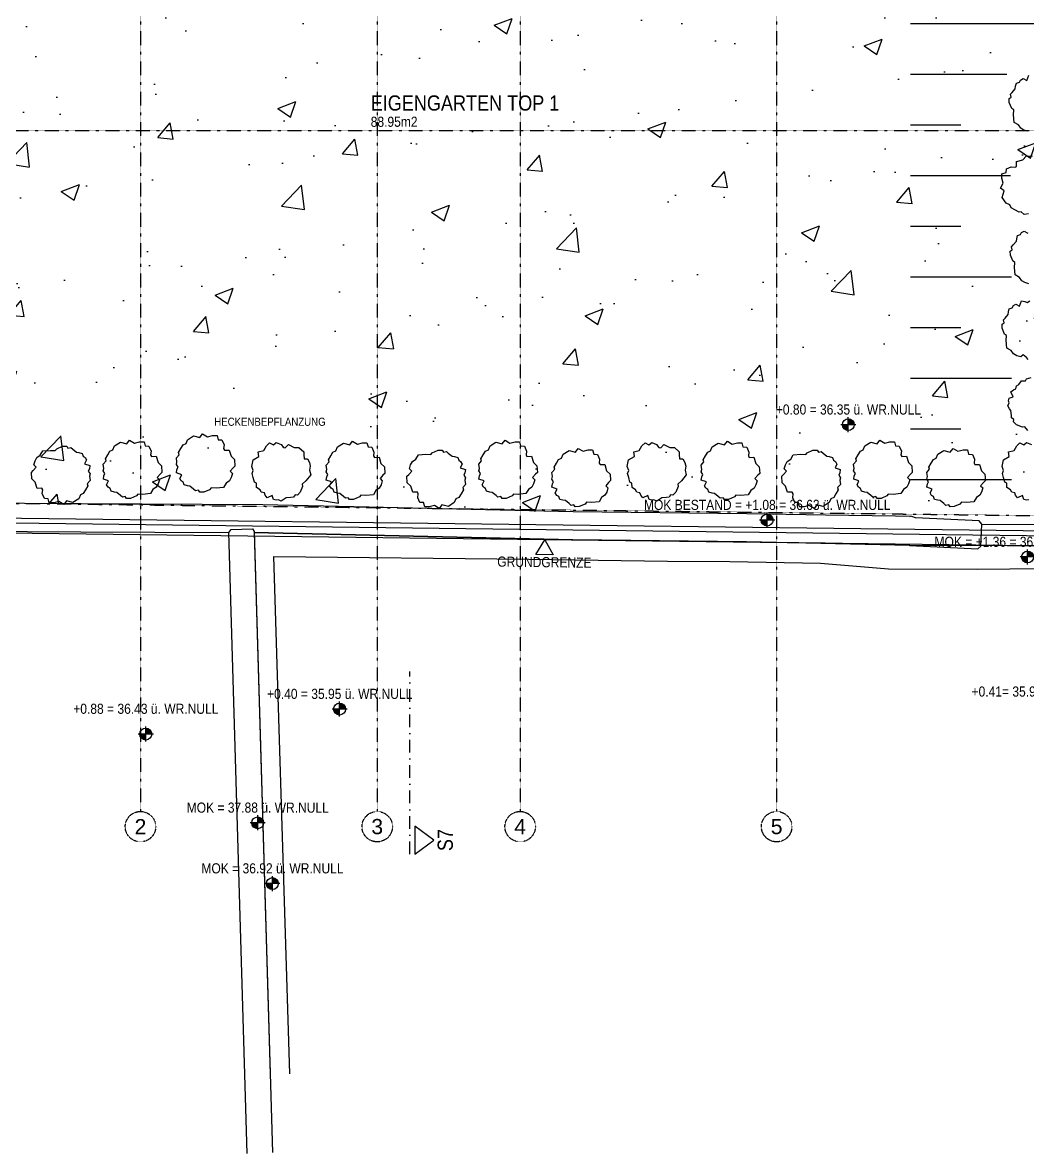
# Model space of a CAD drawing. Header units: millimetres. Extents: x -5498 to 144064, y 340 to 109563.
# Drawn here: x 37359 to 47270, y 20515 to 31669 of the extents above; entities that cross this region are included whole.
import ezdxf
from ezdxf.enums import TextEntityAlignment as Align

# ---------------------------------------------------------------- set-up
doc = ezdxf.new("R2010")
doc.units = ezdxf.units.MM
for name, pattern in [('DASHDOT', [1, 0.5, -0.25, 0, -0.25]), ('STRICHPUNKT', [1, 0.5, -0.25, 0, -0.25]), ('STRICHPUNKTX2', [2, 1, -0.5, 0, -0.5])]:
    doc.linetypes.add(name, pattern=pattern)
for name, color, linetype in [('01-SCH-G00-LEG-M0', 251, 'STRICHPUNKTX2'), ('01-SYM-G00-Leg-M0', 251, 'Continuous'), ('01-TXT---------M0', 251, 'Continuous'), ('01-TXT---------PP', 1, 'Continuous'), ('01-TXT-G00-LEG-M0', 1, 'Continuous'), ('02-ANS-G00-LEG-M0', 251, 'Continuous'), ('02-AXO-G00-LEG-M0', 251, 'STRICHPUNKT'), ('02-FIL-G00-LEG-GRÜN', 251, 'Continuous'), ('07-TXT---------M0', 251, 'Continuous'), ('09-FIL-G00-LEG-BLAU', 251, 'Continuous'), ('09-NAT-G00-LEG-PFLANZEN', 251, 'Continuous'), ('09-NAT-G00-LEG-PP', 251, 'Continuous'), ('09-TXT-G00-LEG-M0', 251, 'Continuous'), ('09-VER-G00-LEG-GRUNDSTÜCKSGRENZE', 251, 'Continuous')]:
    doc.layers.add(name, color=color, linetype=linetype)
doc.styles.add('ARIAL', font='arial.ttf', dxfattribs={"width": 0.85})
doc.styles.get("Standard").update_dxf_attribs({"font": 'arial.ttf'})

# ---------------------------------------------------------------- blocks, each defined once
blk = doc.blocks.new('01-HK3')
blk.add_lwpolyline([(0, 0), (0.0423, 0.0732), (-0.0423, 0.0732)], close=True)
at = {"color": 0, "style": 'ARIAL', "width": 0.85}
blk.add_attdef('HEIGHT', text='', height=0.05, dxfattribs=at).set_placement((0, 0.35), align=Align.TOP_CENTER)
blk = doc.blocks.new('01-SQM')
at = {"layer": '01-TXT---------M0', "color": 1, "style": 'ARIAL', "width": 0.85}
blk.add_attdef('ROOM', (0, 0), '', height=0.15, dxfattribs=at)
blk.add_attdef('AREA', text='', height=0.1, dxfattribs=at).set_placement((0, -0.06), align=Align.TOP_LEFT)
at = {"layer": '01-TXT---------PP', "color": 1, "style": 'ARIAL', "width": 0.85}
blk.add_attdef('NR', text='', height=0.15, dxfattribs=at).set_placement((-0.117, 0), align=Align.RIGHT)
blk.add_attdef('FLOOR', text='', height=0.1, dxfattribs=at).set_placement((0, -0.26), align=Align.TOP_LEFT)
blk = doc.blocks.new('01-HK1')
for p, q in [((-0.001, -0.074), (-0.001, 0.074)), ((0.074, 0), (-0.075, 0))]:
    blk.add_line(p, q)
blk.add_circle((-0.001, 0), 0.0586)
for points in [[(-0.001, 0.059), (0.041, 0.041), (-0.001, 0)], [(-0.001, 0), (0.058, 0), (0.041, 0.041)], [(-0.059, 0), (-0.042, -0.041), (-0.001, 0)], [(-0.042, -0.041), (-0.001, -0.059), (-0.001, 0)]]:
    blk.add_solid(points)
at = {"layer": '01-TXT---------M0', "color": 8, "style": 'ARIAL', "width": 0.85}
blk.add_attdef('HEIGHT', text='', height=0.1, dxfattribs=at).set_placement((0, 0.2), align=Align.TOP_CENTER)
blk = doc.blocks.new('schnittführung')
at = {"color": 4, "linetype": 'DASHDOT', "ltscale": 0.25}
blk.add_line((0.237, -0.138), (0.237, 1.662), dxfattribs=at)
blk.add_line((0.237, -0.138), (0.237, 1.662), dxfattribs=at)
blk.add_line((0.237, -0.138), (0.237, 1.662), dxfattribs=at)
at = {"color": 4}
blk.add_lwpolyline([(0.187, 0.138), (0.187, -0.138), (0, 0)], close=True, dxfattribs=at)
at = {"layer": '07-TXT---------M0', "color": 9, "style": 'ARIAL', "text_generation_flag": 6, "width": 0.85}
blk.add_attdef('SCHNITT', text='', height=0.15, rotation=270, dxfattribs=at).set_placement((-0.037, 0), align=Align.CENTER)

msp = doc.modelspace()

# ---------------------------------------------------------------- hatches: boundary and pattern name
at = {"layer": '02-FIL-G00-LEG-GRÜN'}
h = msp.add_hatch(dxfattribs=at)
h.set_pattern_fill('AR-CONC', color=256, scale=10, angle=107.339, style=0)
h.set_pattern_definition([(50, (-20078.8, 18757), (1821.847, -159.39), [190.5, -2095.5]), (355, (-20078.8, 18757), (-352.43, 1910.566), [152.4, -1676.4]), (100.451, (-19927, 18743.6), (1469.425, 1751.167), [161.9, -1780.9]), (46.1842, (-20078.8, 19265), (2710.79, -420.42), [285.75, -3143.25]), (96.6356, (-19853, 19230), (2374.04, 2474.26), [242.85, -2671.35]), (351.184, (-20078.8, 19265), (2374.05, 2474.25), [228.6, -2514.6]), (21, (-19824.8, 19138), (1516.15, -1022.655), [190.5, -2095.5]), (326, (-19824.8, 19138), (618.02, 1841.88), [152.4, -1676.4]), (71.4514, (-19698.4, 19052.7), (2134.165, 819.23), [161.9, -1780.9]), (37.5, (-20078.8, 18756.9), (30.886, 845.5504), [0, -1656.08, 0, -1701.8, 0, -1682.75]), (7.5, (-20078.8, 18756.9), (668.197, 1001.806), [0, -970.28, 0, -1617.98, 0, -641.35]), (327.5, (-20645.2, 18756.9), (1355.906, -57.2874), [0, -635, 0, -1981.2, 0, -2628.9]), (317.5, (-20899.2, 18756.9), (1481.292, 254.265), [0, -825.5, 0, -1315.72, 0, -1866.9])])
h.paths.add_polyline_path([(49017, 33461), (46117, 33461), (46117, 32661), (38222, 32661), (38222, 34161), (34613, 34161), (34614, 33844), (34597, 32181), (34582, 31434), (34564, 31412), (34561, 30770), (34561, 29368), (34578, 29333), (34578, 27810), (34579, 26942), (37936, 26922), (39729, 26914), (40774, 26889), (42791, 26843), (44504, 26824), (45280, 26812), (45968, 26800), (46132, 26797), (46168, 26783), (46793, 26753), (46821, 26723), (46819, 26664), (49017, 26637)])

# ---------------------------------------------------------------- linework, layer by layer
at = {"layer": '02-ANS-G00-LEG-M0'}
for points in [[(34291, 35655), (34291, 35655), (34294, 33845), (34277, 32186), (34265, 31554), (34244, 31530), (34241, 29294), (34258, 29260), (34259, 26669), (37934, 26647), (39394, 26641), (39418, 26670), (39627, 26675), (39644, 26651), (39644, 26640), (42786, 26568), (44500, 26549), (45276, 26537), (45963, 26525), (46078, 26523), (46110, 26510), (46780, 26478)], [(46780, 26478), (46811, 26504), (46821, 26723), (46793, 26753), (46168, 26783), (46132, 26797), (45968, 26800), (45280, 26812), (44504, 26824), (42791, 26843), (40774, 26889), (39729, 26914), (37936, 26922), (34579, 26942), (34578, 27810), (34578, 29333), (34561, 29368), (34561, 30770), (34564, 31412), (34582, 31434), (34597, 32181), (34614, 33844), (34612, 35161)], [(34441, 35111), (34409, 26817), (49367, 26632), (49367, 26582), (34359, 26768), (34391, 35111), (34441, 35111)], [(39574, 20515), (39394, 26641), (39418, 26670), (39627, 26675), (39644, 26651), (39824, 20523)], [(46821, 26723), (49417, 26709)], [(39994, 21300), (39838, 26404), (42351, 26378), (43721, 26358), (44334, 26352), (45229, 26338), (45899, 26280), (46776, 26278), (47420, 26285), (47411, 26507), (46110, 26510), (44500, 26549), (42786, 26568), (39644, 26640), (39801, 21296)], [(46812, 26514), (49417, 26482), (49417, 26511)]]:
    msp.add_lwpolyline(points, dxfattribs=at)
at = {"layer": '02-AXO-G00-LEG-M0'}
for points in [[(38522, 58815), (38522, 23888)], [(40857, 58815), (40857, 23888)], [(42267, 58815), (42267, 23888)], [(44797, 58815), (44797, 23888)], [(31654, 30606), (65267, 30606)], [(31654, 26995), (65267, 26591)]]:
    msp.add_lwpolyline(points, dxfattribs=at)
for centre in [(38522, 23738), (40857, 23738), (42267, 23738), (44797, 23738)]:
    msp.add_circle(centre, 150, dxfattribs=at)
at = {"layer": '09-NAT-G00-LEG-PFLANZEN'}
for points in [[(47276, 30597), (47235, 30609), (47204, 30627), (47181, 30660), (47139, 30685), (47132, 30760), (47135, 30809), (47116, 30822), (47092, 30880), (47091, 30920), (47110, 30933), (47103, 30962), (47121, 30981), (47151, 31017), (47154, 31041), (47163, 31073), (47191, 31083), (47203, 31102), (47228, 31117), (47264, 31097), (47264, 31097), (47283, 31149)], [(47282, 29782), (47239, 29776), (47209, 29804), (47188, 29798), (47148, 29821), (47111, 29842), (47098, 29871), (47061, 29887), (47023, 29945), (47040, 30009), (47004, 30035), (47032, 30084), (47019, 30134), (47019, 30178), (47061, 30189), (47064, 30227), (47110, 30247), (47149, 30242), (47163, 30251), (47162, 30298), (47224, 30317), (47257, 30350), (47321, 30354)], [(47286, 29092), (47245, 29104), (47214, 29122), (47191, 29155), (47149, 29180), (47142, 29255), (47145, 29304), (47127, 29318), (47102, 29375), (47101, 29415), (47120, 29428), (47113, 29457), (47131, 29476), (47162, 29512), (47165, 29536), (47173, 29568), (47201, 29578), (47213, 29598), (47238, 29612), (47274, 29593)], [(47279, 28346), (47261, 28365), (47227, 28393), (47206, 28371), (47165, 28383), (47133, 28401), (47111, 28434), (47069, 28459), (47062, 28534), (47065, 28583), (47046, 28597), (47022, 28654), (47021, 28694), (47040, 28707), (47033, 28736), (47051, 28755), (47081, 28791), (47084, 28815), (47092, 28847), (47121, 28857), (47132, 28877), (47157, 28891), (47194, 28871), (47194, 28871), (47212, 28923), (47245, 28918), (47267, 28907), (47293, 28925)], [(47276, 27647), (47244, 27683), (47221, 27679), (47163, 27703), (47134, 27731), (47138, 27753), (47113, 27769), (47112, 27795), (47108, 27842), (47093, 27861), (47076, 27890), (47089, 27917), (47084, 27938), (47091, 27966), (47131, 27979), (47131, 27979), (47107, 28028), (47134, 28048), (47157, 28055), (47163, 28086), (47185, 28099), (47211, 28134), (47253, 28135), (47263, 28155), (47307, 28167)], [(47285, 26963), (47263, 26957), (47236, 26965), (47223, 27004), (47223, 27004), (47174, 26981), (47154, 27008), (47147, 27031), (47116, 27037), (47103, 27059), (47068, 27084), (47067, 27126), (47047, 27136), (47035, 27181), (47025, 27222), (47036, 27251), (47021, 27289), (47035, 27357), (47092, 27390), (47085, 27434), (47139, 27449), (47166, 27493), (47197, 27525), (47234, 27503), (47263, 27527), (47310, 27509)]]:
    msp.add_lwpolyline(points, dxfattribs=at)
for points in [[(38208, 27148), (38156, 27166), (38161, 27199), (38172, 27221), (38155, 27247), (38161, 27272), (38155, 27314), (38183, 27345), (38177, 27366), (38200, 27405), (38221, 27442), (38250, 27455), (38266, 27493), (38324, 27530), (38388, 27513), (38414, 27550), (38462, 27522), (38513, 27534), (38557, 27534), (38568, 27493), (38605, 27490), (38626, 27443), (38621, 27405), (38630, 27390), (38677, 27391), (38695, 27329), (38729, 27296), (38733, 27233), (38715, 27215), (38686, 27181), (38709, 27160), (38696, 27119), (38678, 27087), (38645, 27065), (38620, 27023), (38546, 27016), (38497, 27019), (38483, 27000), (38425, 26976), (38385, 26975), (38372, 26994), (38344, 26987), (38325, 27005), (38289, 27035), (38265, 27038), (38232, 27046), (38222, 27075), (38203, 27086), (38188, 27111), (38208, 27148)], [(38929, 27210), (38877, 27228), (38882, 27261), (38893, 27283), (38876, 27309), (38882, 27334), (38876, 27376), (38904, 27407), (38898, 27428), (38921, 27467), (38942, 27504), (38971, 27517), (38987, 27555), (39045, 27593), (39109, 27576), (39135, 27612), (39184, 27584), (39234, 27596), (39278, 27596), (39289, 27555), (39326, 27552), (39347, 27505), (39342, 27467), (39351, 27452), (39398, 27453), (39416, 27391), (39450, 27358), (39454, 27295), (39436, 27277), (39407, 27244), (39430, 27222), (39417, 27181), (39399, 27149), (39366, 27127), (39341, 27085), (39267, 27078), (39218, 27081), (39204, 27062), (39146, 27038), (39106, 27037), (39093, 27056), (39065, 27049), (39046, 27067), (39010, 27097), (38986, 27100), (38953, 27109), (38943, 27137), (38924, 27148), (38909, 27173), (38929, 27210)], [(41912, 27148), (41860, 27166), (41865, 27199), (41876, 27221), (41858, 27247), (41865, 27272), (41858, 27314), (41887, 27345), (41880, 27366), (41903, 27405), (41925, 27442), (41954, 27455), (41970, 27493), (42028, 27530), (42091, 27513), (42118, 27550), (42166, 27522), (42217, 27534), (42261, 27534), (42272, 27493), (42309, 27490), (42330, 27443), (42325, 27405), (42334, 27390), (42380, 27391), (42399, 27329), (42433, 27296), (42437, 27233), (42419, 27215), (42390, 27181), (42412, 27160), (42400, 27119), (42382, 27087), (42349, 27065), (42324, 27023), (42249, 27016), (42201, 27019), (42187, 27000), (42129, 26976), (42089, 26975), (42076, 26994), (42048, 26987), (42029, 27005), (41992, 27035), (41968, 27038), (41936, 27046), (41926, 27075), (41907, 27086), (41892, 27111), (41912, 27148)], [(45609, 27148), (45558, 27166), (45563, 27199), (45574, 27221), (45556, 27247), (45563, 27272), (45556, 27314), (45585, 27345), (45578, 27366), (45601, 27405), (45623, 27442), (45651, 27455), (45667, 27493), (45726, 27530), (45789, 27513), (45816, 27550), (45864, 27522), (45915, 27534), (45959, 27534), (45969, 27493), (46007, 27490), (46028, 27443), (46023, 27405), (46032, 27390), (46078, 27391), (46097, 27329), (46131, 27296), (46135, 27233), (46116, 27215), (46088, 27181), (46110, 27160), (46098, 27119), (46080, 27087), (46047, 27065), (46022, 27023), (45947, 27016), (45898, 27019), (45884, 27000), (45827, 26976), (45787, 26975), (45774, 26994), (45745, 26987), (45726, 27005), (45690, 27035), (45666, 27038), (45634, 27046), (45624, 27075), (45604, 27086), (45590, 27111), (45609, 27148)], [(37971, 27318), (38023, 27300), (38018, 27267), (38007, 27245), (38025, 27219), (38018, 27195), (38025, 27152), (37996, 27121), (38003, 27100), (37980, 27061), (37958, 27024), (37929, 27011), (37913, 26973), (37855, 26936), (37792, 26953), (37765, 26916), (37717, 26944), (37666, 26932), (37622, 26932), (37611, 26973), (37574, 26976), (37553, 27023), (37558, 27061), (37549, 27076), (37503, 27075), (37484, 27137), (37450, 27170), (37446, 27233), (37465, 27251), (37493, 27285), (37471, 27306), (37483, 27347), (37501, 27379), (37534, 27401), (37559, 27444), (37634, 27450), (37682, 27447), (37696, 27466), (37754, 27490), (37794, 27491), (37807, 27472), (37836, 27479), (37854, 27462), (37891, 27431), (37915, 27428), (37947, 27420), (37957, 27391), (37976, 27380), (37991, 27355), (37971, 27318)], [(39822, 27004), (39773, 26981), (39753, 27008), (39745, 27031), (39714, 27037), (39702, 27059), (39667, 27084), (39665, 27126), (39646, 27136), (39634, 27181), (39623, 27222), (39635, 27251), (39619, 27289), (39634, 27357), (39690, 27390), (39684, 27434), (39738, 27449), (39765, 27493), (39796, 27525), (39833, 27503), (39861, 27527), (39909, 27509), (39932, 27478), (39949, 27474), (39982, 27508), (40039, 27477), (40085, 27478), (40133, 27436), (40133, 27410), (40136, 27366), (40168, 27367), (40188, 27329), (40197, 27294), (40190, 27255), (40202, 27207), (40154, 27150), (40118, 27117), (40121, 27094), (40097, 27037), (40070, 27007), (40047, 27011), (40032, 26987), (40006, 26986), (39959, 26982), (39940, 26967), (39911, 26950), (39884, 26963), (39862, 26957), (39834, 26965), (39822, 27004)], [(40407, 27138), (40355, 27156), (40360, 27189), (40371, 27211), (40354, 27237), (40360, 27261), (40353, 27304), (40382, 27335), (40375, 27356), (40398, 27395), (40420, 27432), (40449, 27445), (40465, 27483), (40523, 27520), (40586, 27503), (40613, 27540), (40661, 27512), (40712, 27524), (40756, 27524), (40767, 27483), (40804, 27480), (40825, 27433), (40820, 27395), (40829, 27380), (40876, 27381), (40894, 27319), (40928, 27286), (40932, 27223), (40914, 27205), (40885, 27171), (40907, 27150), (40895, 27109), (40877, 27077), (40844, 27055), (40819, 27012), (40744, 27006), (40696, 27009), (40682, 26990), (40624, 26966), (40584, 26965), (40571, 26983), (40543, 26977), (40524, 26994), (40487, 27025), (40464, 27028), (40431, 27036), (40421, 27065), (40402, 27076), (40387, 27101), (40407, 27138)], [(41675, 27279), (41727, 27261), (41722, 27228), (41711, 27206), (41729, 27180), (41722, 27155), (41729, 27113), (41700, 27082), (41707, 27061), (41684, 27021), (41662, 26985), (41633, 26972), (41617, 26934), (41559, 26896), (41496, 26913), (41469, 26877), (41421, 26905), (41370, 26893), (41326, 26893), (41315, 26934), (41278, 26937), (41257, 26983), (41262, 27022), (41253, 27037), (41207, 27036), (41188, 27098), (41154, 27130), (41150, 27194), (41168, 27212), (41197, 27245), (41175, 27267), (41187, 27308), (41205, 27339), (41238, 27362), (41263, 27404), (41338, 27411), (41386, 27408), (41400, 27427), (41458, 27451), (41498, 27452), (41511, 27433), (41539, 27440), (41558, 27422), (41595, 27392), (41618, 27389), (41651, 27380), (41661, 27352), (41680, 27341), (41695, 27315), (41675, 27279)], [(42633, 27067), (42581, 27086), (42586, 27119), (42597, 27140), (42579, 27166), (42586, 27191), (42579, 27233), (42608, 27264), (42601, 27285), (42624, 27325), (42646, 27361), (42675, 27374), (42691, 27412), (42749, 27450), (42812, 27433), (42839, 27469), (42887, 27441), (42938, 27454), (42982, 27454), (42993, 27412), (43030, 27409), (43051, 27363), (43046, 27324), (43055, 27310), (43101, 27310), (43120, 27248), (43154, 27216), (43158, 27152), (43140, 27134), (43111, 27101), (43133, 27079), (43121, 27038), (43103, 27007), (43070, 26984), (43045, 26942), (42970, 26935), (42922, 26938), (42908, 26919), (42850, 26895), (42810, 26894), (42797, 26913), (42769, 26906), (42750, 26924), (42713, 26954), (42689, 26957), (42657, 26966), (42647, 26994), (42628, 27006), (42613, 27031), (42633, 27067)], [(43526, 27004), (43476, 26981), (43457, 27008), (43449, 27031), (43418, 27037), (43405, 27059), (43371, 27084), (43369, 27126), (43350, 27136), (43338, 27181), (43327, 27222), (43338, 27251), (43323, 27289), (43337, 27357), (43394, 27390), (43387, 27434), (43441, 27449), (43468, 27493), (43500, 27525), (43537, 27503), (43565, 27527), (43613, 27509), (43636, 27478), (43653, 27474), (43685, 27508), (43743, 27477), (43789, 27478), (43837, 27436), (43837, 27410), (43840, 27366), (43871, 27367), (43892, 27329), (43901, 27294), (43894, 27255), (43906, 27207), (43858, 27150), (43822, 27117), (43825, 27094), (43801, 27037), (43773, 27007), (43751, 27011), (43736, 26987), (43710, 26986), (43663, 26982), (43644, 26967), (43615, 26950), (43587, 26963), (43566, 26957), (43538, 26965), (43526, 27004)], [(44105, 27138), (44053, 27156), (44058, 27189), (44069, 27211), (44051, 27237), (44058, 27261), (44051, 27304), (44080, 27335), (44073, 27356), (44096, 27395), (44118, 27432), (44146, 27445), (44162, 27483), (44221, 27520), (44284, 27503), (44311, 27540), (44359, 27512), (44410, 27524), (44454, 27524), (44464, 27483), (44502, 27480), (44523, 27433), (44518, 27395), (44527, 27380), (44573, 27381), (44592, 27319), (44626, 27286), (44630, 27223), (44611, 27205), (44583, 27171), (44605, 27150), (44593, 27109), (44575, 27077), (44542, 27055), (44517, 27012), (44442, 27006), (44393, 27009), (44380, 26990), (44322, 26966), (44282, 26965), (44269, 26983), (44240, 26977), (44221, 26994), (44185, 27025), (44161, 27028), (44129, 27036), (44119, 27065), (44099, 27076), (44085, 27101), (44105, 27138)], [(45373, 27279), (45425, 27261), (45419, 27228), (45409, 27206), (45426, 27180), (45420, 27155), (45426, 27113), (45398, 27082), (45404, 27061), (45381, 27021), (45360, 26985), (45331, 26972), (45315, 26934), (45257, 26896), (45193, 26913), (45167, 26877), (45118, 26905), (45068, 26893), (45024, 26893), (45013, 26934), (44975, 26937), (44955, 26983), (44960, 27022), (44951, 27037), (44904, 27036), (44885, 27098), (44852, 27130), (44848, 27194), (44866, 27212), (44895, 27245), (44872, 27267), (44884, 27308), (44902, 27339), (44936, 27362), (44961, 27404), (45035, 27411), (45084, 27408), (45098, 27427), (45155, 27451), (45196, 27452), (45209, 27433), (45237, 27440), (45256, 27422), (45292, 27392), (45316, 27389), (45349, 27380), (45359, 27352), (45378, 27341), (45392, 27315), (45373, 27279)], [(46330, 27067), (46279, 27086), (46284, 27119), (46295, 27140), (46277, 27166), (46284, 27191), (46277, 27233), (46306, 27264), (46299, 27285), (46322, 27325), (46344, 27361), (46372, 27374), (46388, 27412), (46447, 27450), (46510, 27433), (46537, 27469), (46585, 27441), (46636, 27454), (46680, 27454), (46690, 27412), (46728, 27409), (46749, 27363), (46744, 27324), (46753, 27310), (46799, 27310), (46818, 27248), (46852, 27216), (46856, 27152), (46837, 27134), (46809, 27101), (46831, 27079), (46819, 27038), (46801, 27007), (46768, 26984), (46743, 26942), (46668, 26935), (46619, 26938), (46605, 26919), (46548, 26895), (46508, 26894), (46495, 26913), (46466, 26906), (46447, 26924), (46411, 26954), (46387, 26957), (46355, 26966), (46345, 26994), (46325, 27006), (46311, 27031), (46330, 27067)]]:
    msp.add_lwpolyline(points, close=True, dxfattribs=at)
at = {"layer": '09-NAT-G00-LEG-PP'}
for points in [[(46117, 31661), (48167, 31661)], [(46117, 31161), (47069, 31161)], [(46117, 30661), (46615, 30661)], [(46117, 30161), (47102, 30161)], [(46117, 29661), (46615, 29661)], [(46117, 29161), (47113, 29161)], [(46117, 28661), (46615, 28661)], [(46117, 28161), (47113, 28161)], [(46117, 27661), (46615, 27661)], [(46117, 27161), (47113, 27161)]]:
    msp.add_lwpolyline(points, dxfattribs=at)
at = {"layer": '09-VER-G00-LEG-GRUNDSTÜCKSGRENZE'}
msp.add_lwpolyline([(61917, 26338), (50754, 26465), (34259, 26669), (34351, 56613), (7433, 56562), (7303, 56562), (7386, 72730), (7395, 74642), (22389, 74759), (44752, 74814), (44634, 56632), (44768, 56633), (61917, 56665)], close=True, dxfattribs=at)

# ---------------------------------------------------------------- block references
at = {"layer": '01-SCH-G00-LEG-M0'}
ref = msp.add_blockref('schnittführung', (41416, 23606), dxfattribs=dict(at, xscale=-999.9999999999995, yscale=999.9999999999995, zscale=999.9999999999995, rotation=359.9999999952753))
ref.add_attrib('SCHNITT', 'S7', dxfattribs={"layer": '07-TXT---------M0', "color": 9, "extrusion": (0, 0, -1), "height": 150, "rotation": 270, "style": 'ARIAL', "text_generation_flag": 2, "width": 0.85}).set_placement((-41453, 23606), align=Align.TOP_CENTER)
at = {"layer": '01-SYM-G00-Leg-M0', "xscale": 999.9999999999995, "yscale": 999.9999999999995, "zscale": 999.9999999999995}
for p, rotation, values in [((45505, 27703), 4.12721824252e-05, {'HEIGHT': '+0.80 = 36.35 ü. WR.NULL'}), ((44704, 26762), 4.12714685051e-05, {'HEIGHT': 'MOK BESTAND = +1.08 = 36.63 ü. WR.NULL'}), ((47273, 26398), 4.12714685051e-05, {'HEIGHT': 'MOK = +1.36 = 36.91 ü. WR.NULL'}), ((40487, 24898), 4.12714685051e-05, {'HEIGHT': '+0.40 = 35.95 ü. WR.NULL'}), ((47419, 24921), 4.12714685051e-05, {'HEIGHT': '+0.41= 35.96 ü. WR.NULL'}), ((39679, 23776), 4.12714685051e-05, {'HEIGHT': 'MOK = 37.88 ü. WR.NULL'}), ((39824, 23177), 4.12714685051e-05, {'HEIGHT': 'MOK = 36.92 ü. WR.NULL'})]:
    msp.add_blockref('01-HK1', p, dxfattribs=dict(at, rotation=rotation)).add_auto_attribs(values)
at = {"layer": '01-SYM-G00-Leg-M0'}
ref = msp.add_blockref('01-HK1', (38575, 24651), dxfattribs=dict(at, xscale=999.9999999999995, yscale=999.9999999999995, zscale=999.9999999999995, rotation=4.12714685051e-05))
ref.add_attrib('HEIGHT', '+0.88 = 36.43 ü. WR.NULL', dxfattribs={"layer": '01-TXT---------M0', "color": 8, "height": 100, "rotation": 0, "style": 'ARIAL', "width": 0.85}).set_placement((38575, 24951), align=Align.TOP_CENTER)
at = {"layer": '01-TXT-G00-LEG-M0', "xscale": 999.9999999999995, "yscale": 999.9999999999995, "zscale": 999.9999999999995, "rotation": 359.9999999917097}
msp.add_blockref('01-SQM', (40793, 30801), dxfattribs=at).add_auto_attribs({'ROOM': 'EIGENGARTEN TOP 1', 'AREA': '88.95m2'})
at = {"layer": '09-FIL-G00-LEG-BLAU'}
ref = msp.add_blockref('01-HK3', (42509, 26567), dxfattribs=dict(at, xscale=-2000.000000016161, yscale=2000.000000025193, zscale=1999.999999999999, rotation=179.2934413890894))
ref.add_attrib('HEIGHT', 'GRUNDGRENZE', dxfattribs={"layer": '0', "color": 0, "extrusion": (0, 0, -1), "height": 100, "rotation": 180.7066, "style": 'ARIAL', "text_generation_flag": 4, "width": 0.85}).set_placement((-42505, 26267), align=Align.BOTTOM_CENTER)

# ---------------------------------------------------------------- texts
at = {"layer": '02-AXO-G00-LEG-M0', "char_height": 150, "width": 303.3, "attachment_point": 5}
for s, insert, rotation in [('{\\fArial|b0|i0|c0|p34;2}', (38522, 23738), 0), ('{\\fArial|b0|i0|c0|p34;3}', (40857, 23738), 0), ('{\\fArial|b0|i0|c0|p34;4}', (42267, 23738), 0), ('{\\fArial|b0|i0|c0|p34;5}', (44797, 23738), 360)]:
    msp.add_mtext(s, dxfattribs=dict(at, insert=insert, rotation=rotation))
at = {"layer": '09-TXT-G00-LEG-M0', "insert": (39250, 27772), "char_height": 80, "width": 2155, "attachment_point": 1, "rotation": 360, "style": 'ARIAL'}
msp.add_mtext('HECKENBEPFLANZUNG ', dxfattribs=at)

doc.saveas('drawing.dxf')
